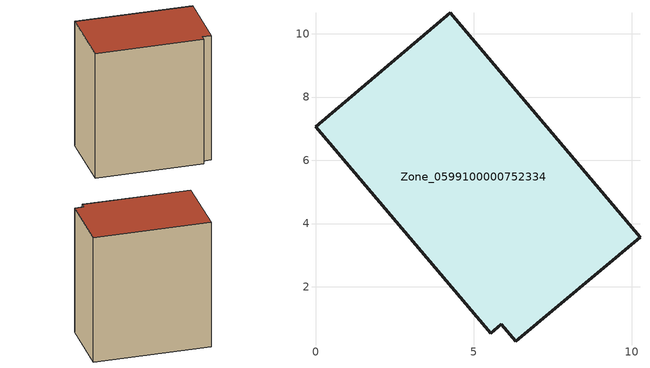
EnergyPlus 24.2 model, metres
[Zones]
Zone_0599100000752334
 floor ground (C_G): 6.33,0.28 5.88,0.81 5.54,0.54 0,7.06 4.27,10.66 10.26,3.57 z0.47
 wall outside (C_F): 10.26,3.57 4.27,10.66 0,7.06 5.54,0.54 5.88,0.81 6.33,0.28 10.26,3.57 z0.47:11
 roof outside (C_R): 5.88,0.81 6.33,0.28 10.26,3.57 4.27,10.66 0,7.06 5.54,0.54 z11
[BUILDING]
Pand.0599100000752334: North Axis=0; Terrain=City; Loads Convergence Tolerance Value=0.04; Temperature Convergence Tolerance Value=0.4; Solar Distribution=FullExterior; Maximum Number of Warmup Days=25; Minimum Number of Warmup Days=1
[Site:Location]
Rotterdam.The.Hague.AP_ZH_NLD Design_Conditions: Latitude=51.96; Longitude=4.45; Time Zone=1; Elevation=-4.5
[SITE:GROUNDTEMPERATURE:BUILDINGSURFACE]
18, 18, 18, 18, 18, 18, 18, 18, 18, 18, 18, 18
[MATERIAL] Thermal Absorptance=0.9; Solar Absorptance=0.7; Visible Absorptance=0.7
Name | Roughness | Thickness | Conductivity | Density | Specific Heat
G.TI.2006-2014 | MediumSmooth | 0.15 | 0.06 | 540 | 1210
F.TI.2006-2014 | Rough | 0.3 | 0.12 | 1920 | 840
R.TI.2006-2014 | MediumRough | 0.2 | 0.08 | 1500 | 1000
[CONSTRUCTION]
C_G: G.TI.2006-2014
C_F: F.TI.2006-2014
C_R: R.TI.2006-2014
[ZONE]
Zone_0599100000752334: Type=1; Multiplier=1; Ceiling Height=Autocalculate; Volume=Autocalculate; Floor Area=autocalculate; Part of Total Floor Area=Yes
[ZONEINFILTRATION:DESIGNFLOWRATE]
Infil_Zone_0599100000752334: Zone or ZoneList or Space or SpaceList=Zone_0599100000752334; Schedule=AlwaysOn; Design Flow Rate Calculation Method=Flow/Area; Flow Rate per Floor Area=0.0015; Constant Term Coefficient=1; Temperature Term Coefficient=0; Velocity Term Coefficient=0; Velocity Squared Term Coefficient=0
[HVACTEMPLATE:ZONE:IDEALLOADSAIRSYSTEM]
Zone_0599100000752334: Maximum Heating Supply Air Temperature=50; Minimum Cooling Supply Air Temperature=13; Maximum Heating Supply Air Humidity Ratio=0.0156; Minimum Cooling Supply Air Humidity Ratio=0.0077; Heating Limit=NoLimit; Cooling Limit=NoLimit; Dehumidification Control Type=ConstantSensibleHeatRatio; Cooling Sensible Heat Ratio=0.7; Dehumidification Setpoint=60; Humidification Control Type=None; Humidification Setpoint=30; Outdoor Air Method=None; Outdoor Air Flow Rate per Person=0.00944; Outdoor Air Flow Rate per Zone Floor Area=0; Outdoor Air Flow Rate per Zone=0; Demand Controlled Ventilation Type=None; Outdoor Air Economizer Type=NoEconomizer; Heat Recovery Type=None; Sensible Heat Recovery Effectiveness=0.7; Latent Heat Recovery Effectiveness=0.65
[ZONECONTROL:THERMOSTAT]
ThermostatControl_Zone_0599100000752334: Zone or ZoneList=Zone_0599100000752334; Control Type Schedule=DualSetpointControlType; Control 1=Thermostat_Zone_0599100000752334; Temperature Difference Between Cutout And Setpoint=0
[THERMOSTATSETPOINT:DUALSETPOINT]
Thermostat_Zone_0599100000752334: Heating Setpoint Temperature Schedule=HeatingSetpoint_Zone_0599100000752334; Cooling Setpoint Temperature Schedule=CoolingSetpoint_Zone_0599100000752334
[SCHEDULE:COMPACT]
HeatingSetpoint_Zone_0599100000752334: Through: 12/31, For: AllDays, Until: 24:00, 21
CoolingSetpoint_Zone_0599100000752334: Through: 12/31, For: AllDays, Until: 24:00, 24
DualSetpointControlType: Through: 12/31, For: AllDays, Until: 24:00, 4
AlwaysOn: Through: 12/31, For: AllDays, Until: 24:00, 1
